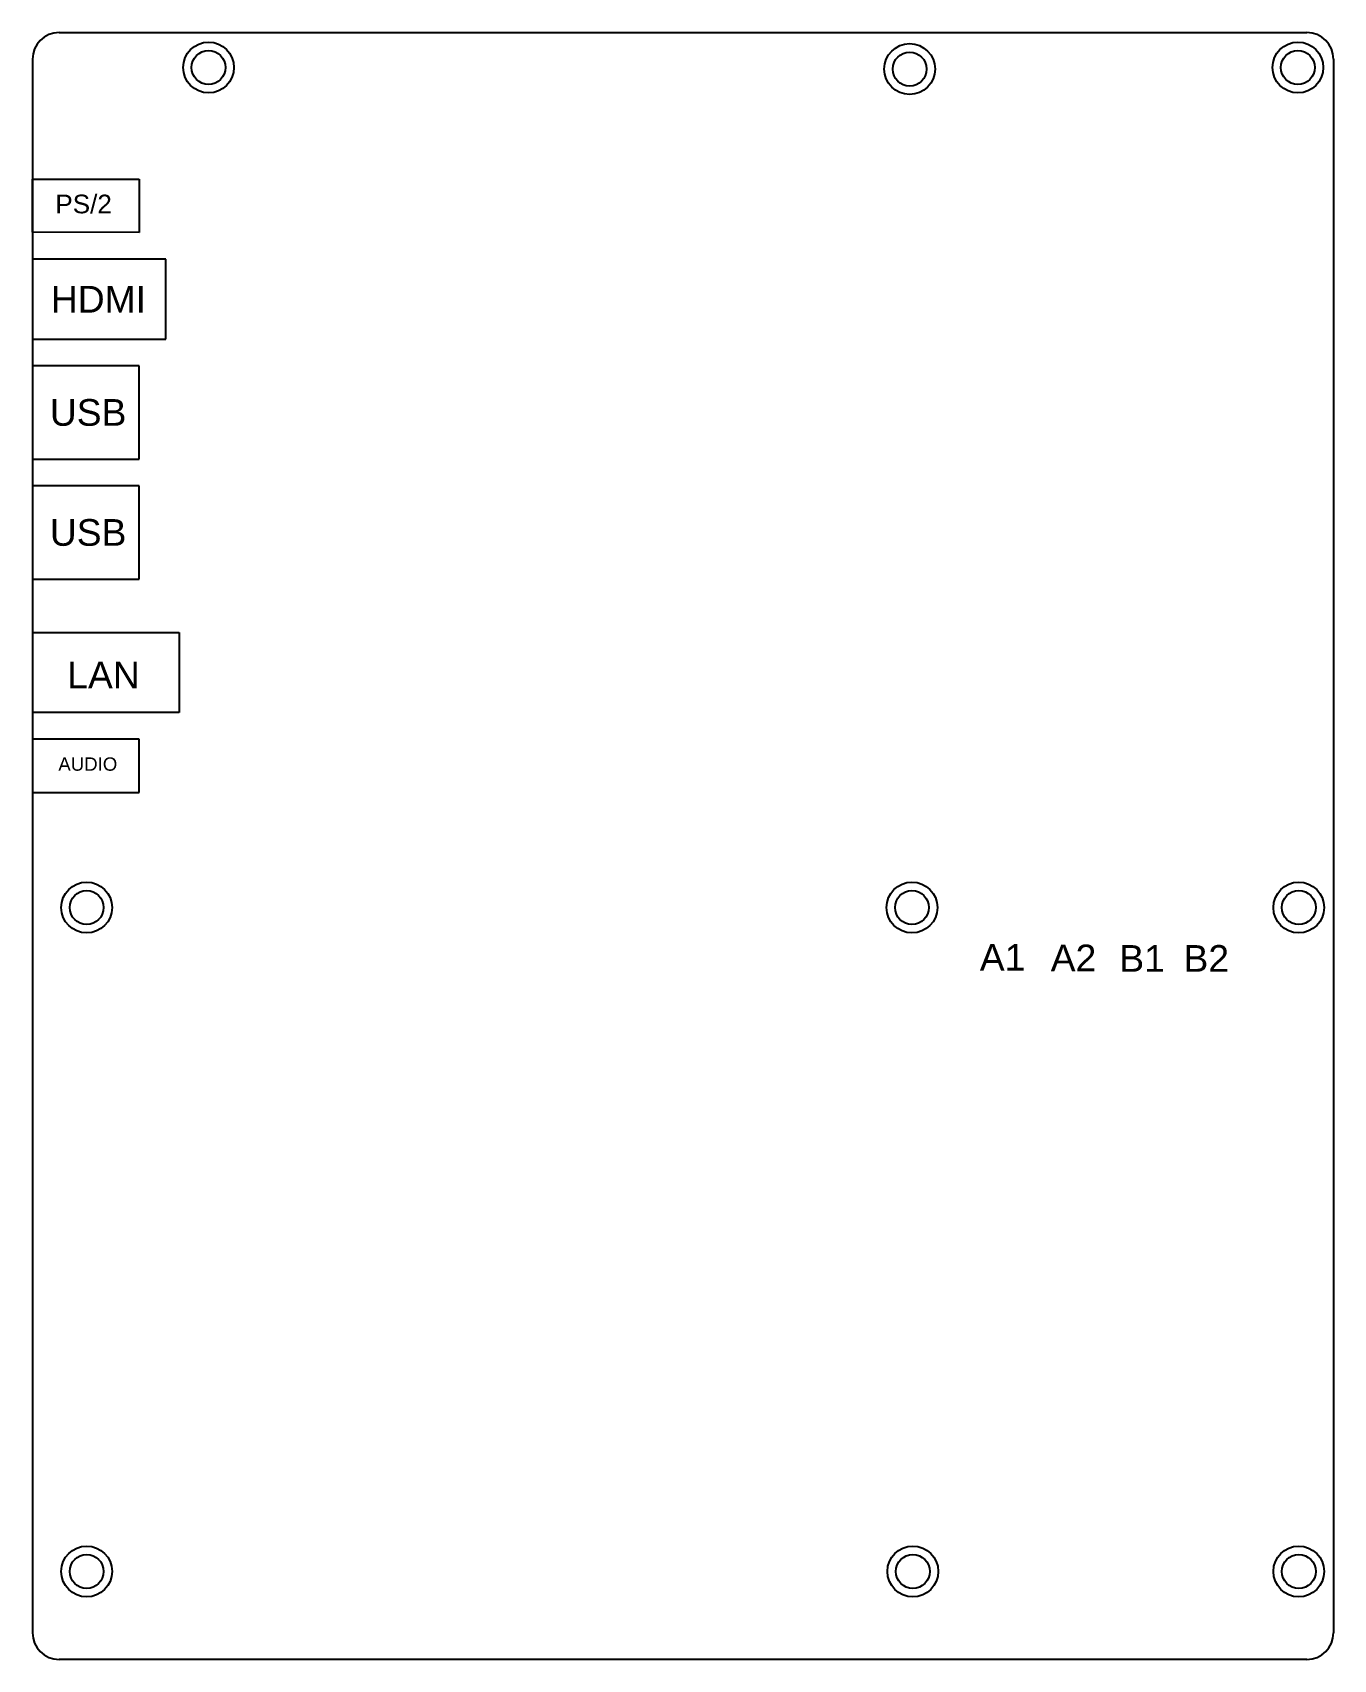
# Model space of a CAD drawing. Header units: centimetres. Extents: x 50 to 74.4, y 25 to 55.5.
import ezdxf

# ---------------------------------------------------------------- set-up
doc = ezdxf.new("R2010")
doc.units = ezdxf.units.CM
doc.layers.add('Linii ajutatoare', color=40, linetype='Continuous', lineweight=0)
doc.layers.add('Note auxiliare', color=253, linetype='Continuous', lineweight=0)
doc.layers.add('PCB', color=130, linetype='Continuous')
doc.layers.add('Porturi', color=50, linetype='Continuous')
doc.styles.get("Standard").update_dxf_attribs({"font": 'arial.ttf'})

# ---------------------------------------------------------------- blocks, each defined once
blk = doc.blocks.new('Gaura surub stand')
at = {"layer": 'PCB'}
for radius in [0.953, 0.635]:
    blk.add_circle((78, 50), radius, dxfattribs=at)
blk = doc.blocks.new('Gaura surub standuri')
at = {"layer": 'PCB', "xscale": 0.5, "yscale": 0.5, "zscale": 0.5}
blk.add_blockref('Gaura surub stand', (-39, -25), dxfattribs=at)

msp = doc.modelspace()

# ---------------------------------------------------------------- linework, layer by layer
at = {"layer": 'PCB'}
for p, q in [((50.5, 55.5), (73.9, 55.5)), ((50, 55), (50, 25.5)), ((74.4, 55), (74.4, 25.5)), ((73.9, 25), (50.5, 25))]:
    msp.add_line(p, q, dxfattribs=at)
for centre, start, end in [((50.5, 55), 90, 180), ((73.9, 55), 0, 90), ((50.5, 25.5), 180, 270), ((73.9, 25.5), 270, 0)]:
    msp.add_arc(centre, 0.5, start, end, dxfattribs=at)
at = {"layer": 'Porturi'}
for p, q in [((50, 52.75), (52, 52.75)), ((50, 51.758), (50, 52.75)), ((52, 52.75), (52, 51.75)), ((52, 51.75), (50, 51.758)), ((50, 51.25), (50, 49.75)), ((52.5, 51.25), (50, 51.25)), ((52.5, 49.75), (52.5, 51.25)), ((50, 49.75), (52.5, 49.75)), ((50, 49.25), (50, 47.5)), ((52, 49.25), (50, 49.25)), ((52, 47.5), (52, 49.25)), ((50, 47.5), (52, 47.5)), ((52, 47), (50, 47)), ((50, 47), (50, 45.25)), ((52, 45.25), (52, 47)), ((50, 45.25), (52, 45.25)), ((50, 44.25), (52.75, 44.25)), ((50, 44.25), (50, 42.75)), ((52.75, 44.25), (52.75, 42.75)), ((52, 42.75), (50, 42.75)), ((52.75, 42.75), (52, 42.75)), ((52, 42.25), (50, 42.25)), ((50, 42.25), (50, 41.25)), ((52, 41.25), (52, 42.25)), ((50, 41.25), (52, 41.25))]:
    msp.add_line(p, q, dxfattribs=at)

# ---------------------------------------------------------------- block references
at = {"layer": 'Linii ajutatoare'}
msp.add_blockref('Gaura surub standuri', (53.302, 54.844), dxfattribs=at)
at = {"layer": 'PCB'}
for p in [(66.451, 54.815), (73.733, 54.844), (51.016, 39.096), (66.494, 39.096), (73.749, 39.096), (51.016, 26.65), (66.51, 26.65), (73.749, 26.65)]:
    msp.add_blockref('Gaura surub standuri', p, dxfattribs=at)

# ---------------------------------------------------------------- texts
at = {"layer": 'Note auxiliare'}
for s, p in [('A1', (67.767, 37.912)), ('A2', (69.097, 37.902)), ('B1', (70.383, 37.892)), ('B2', (71.587, 37.892))]:
    msp.add_text(s, height=0.5, dxfattribs=at).set_placement(p)
at = {"layer": 'Porturi'}
for s, height, p in [('PS/2', 0.35, (50.428, 52.111)), ('HDMI', 0.5, (50.344, 50.25)), ('LAN', 0.5, (50.652, 43.205))]:
    msp.add_text(s, height=height, dxfattribs=at).set_placement(p)
at = {"layer": 'Porturi', "attachment_point": 1}
for s, width, gutter_width, heights, insert, char_height in [('{\\fArial|b0|i0|c238|p34;USB}', 1.40645, 2.5, [0.26], (50.325, 48.628), 0.5), ('{\\fArial|b0|i0|c238|p34;USB}', 1.40645, 2.5, [0.26], (50.325, 46.378), 0.5), ('AUDIO', 0.72771, 1.25, [0], (50.484, 41.911), 0.25)]:
    msp.add_mtext_dynamic_manual_height_columns(s, width=width, gutter_width=gutter_width, heights=heights, dxfattribs=dict(at, insert=insert, char_height=char_height))

doc.saveas('drawing.dxf')
